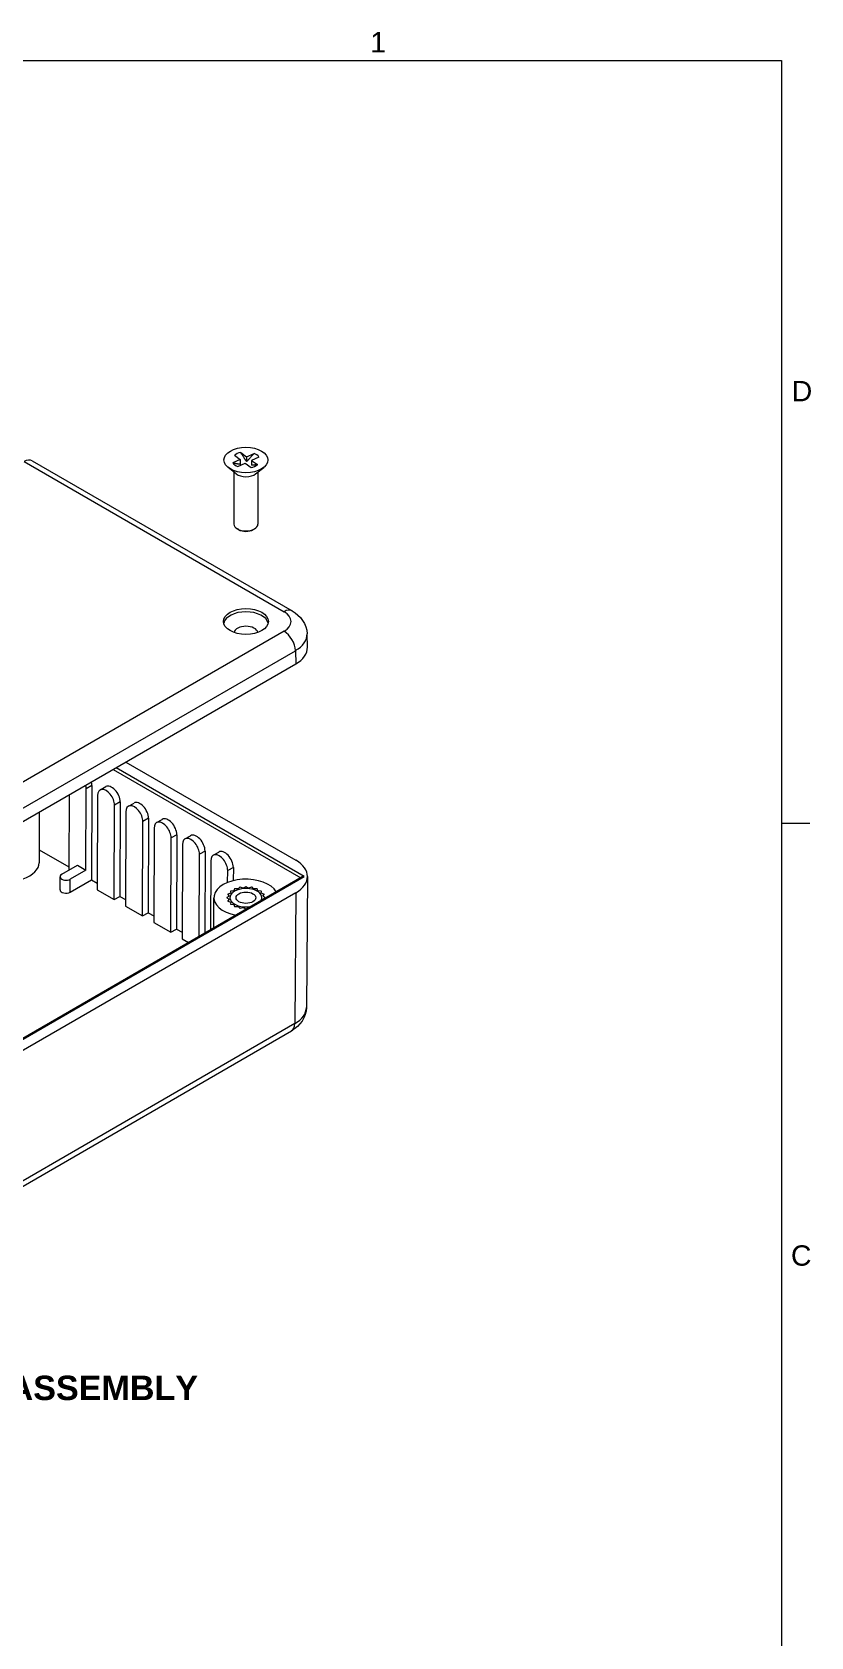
# Model space of a CAD drawing. Header units: millimetres. Extents: x 13 to 546, y 6 to 425.
# Drawn here: x 446.1 to 543.4, y 222.2 to 422.7 of the extents above; entities that cross this region are included whole.
import ezdxf

# ---------------------------------------------------------------- set-up
doc = ezdxf.new("R2010")
doc.units = ezdxf.units.MM
for name, color, linetype, lineweight in [('Sketch Geometry (ANSI)', 7, 'Continuous', 9), ('Symbol (ANSI)', 7, 'Continuous', 9), ('Visible (ANSI)', 7, 'Continuous', 18), ('Visible Narrow (ANSI)', 7, 'Continuous', 9)]:
    doc.layers.add(name, color=color, linetype=linetype, lineweight=lineweight)
doc.styles.add('Label Text (ANSI)', font='ARIALBD.TTF')
doc.styles.add('Note Text (ANSI)', font='ARIAL.TTF')

# ---------------------------------------------------------------- blocks, each defined once
blk = doc.blocks.new('Borders Default Border')
at = {"layer": 'Sketch Geometry (ANSI)'}
blk.add_line((539.75, 323.85), (543.31, 323.85), dxfattribs=at)
at = {"layer": 'Sketch Geometry (ANSI)', "flags": 128}
blk.add_lwpolyline([(19.05, 12.7), (19.05, 419.1), (539.75, 419.1), (539.75, 12.7), (19.05, 12.7)], dxfattribs=at)
at = {"layer": 'Symbol (ANSI)', "char_height": 2.54, "attachment_point": 7, "style": 'Note Text (ANSI)'}
for s, insert in [('1', (488.37, 420.12)), ('D', (541.04, 376.55)), ('C', (540.94, 268.56))]:
    blk.add_mtext(s, dxfattribs=dict(at, insert=insert))

msp = doc.modelspace()

# ---------------------------------------------------------------- linework, layer by layer
at = {"layer": 'Visible (ANSI)'}
for p, q in [((446.122, 369.125), (478.6, 350.374)), ((472.139, 369.266), (471.213, 368.846)), ((471.412, 369.8), (472.139, 369.266)), ((471.831, 368.392), (472.757, 368.812)), ((472.139, 369.266), (472.139, 368.67)), ((472.198, 370.157), (472.925, 369.623)), ((472.757, 368.812), (473.484, 368.278)), ((472.925, 369.623), (473.851, 370.043)), ((472.925, 369.623), (472.925, 369.026)), ((474.468, 369.589), (473.543, 369.169)), ((473.543, 369.169), (474.27, 368.634)), ((473.543, 369.169), (473.543, 368.573)), ((471.629, 367.482), (470.619, 368.282)), ((471.341, 367.71), (471.341, 361.216)), ((474.053, 367.482), (475.063, 368.282)), ((474.341, 367.71), (474.341, 361.216)), ((471.922, 360.522), (471.78, 360.603)), ((473.76, 360.522), (473.902, 360.603)), ((480.528, 345.834), (480.477, 347.508)), ((426.171, 313.205), (479.064, 343.743)), ((457.85, 331.495), (479.063, 319.248)), ((450.758, 327.4), (450.722, 317.99)), ((452.848, 317.993), (452.886, 328.143)), ((453.593, 328.548), (453.549, 316.764)), ((454.301, 327.327), (454.256, 315.54)), ((454.616, 328.016), (455.323, 328.421)), ((447.001, 325.231), (447.001, 318.921)), ((456.377, 314.315), (456.422, 326.102)), ((457.129, 326.506), (457.085, 314.723)), ((457.836, 325.285), (457.792, 313.498)), ((458.152, 325.975), (458.859, 326.379)), ((459.913, 312.274), (459.957, 324.061)), ((460.664, 324.465), (460.62, 312.682)), ((461.372, 323.244), (461.327, 311.457)), ((461.687, 323.934), (462.394, 324.338)), ((463.448, 310.232), (463.493, 322.019)), ((464.2, 322.424), (464.156, 310.641)), ((464.907, 321.203), (464.863, 309.416)), ((465.223, 321.892), (465.93, 322.297)), ((447.001, 320.545), (450.724, 318.396)), ((466.99, 309.709), (467.028, 319.978)), ((467.736, 320.383), (467.697, 310.117)), ((468.443, 319.162), (468.41, 310.529)), ((468.758, 319.851), (469.465, 320.256)), ((479.873, 317.147), (422.636, 284.101)), ((449.617, 315.54), (449.617, 317.173)), ((449.837, 317.479), (451.787, 318.605)), ((452.848, 317.993), (450.897, 316.866)), ((450.897, 315.234), (453.549, 316.764)), ((451.787, 318.605), (452.848, 317.993)), ((453.549, 316.764), (454.259, 316.354)), ((470.558, 316.449), (470.564, 317.937)), ((471.271, 318.341), (471.265, 316.675)), ((480.528, 317.194), (480.404, 300.854)), ((479.063, 315.165), (426.172, 284.628)), ((454.256, 315.54), (456.377, 314.315)), ((456.377, 314.315), (457.085, 314.723)), ((457.085, 314.723), (457.795, 314.313)), ((470.746, 314.744), (470.466, 314.569)), ((470.574, 314.961), (470.746, 314.744)), ((470.951, 315.109), (470.591, 314.992)), ((470.903, 315.346), (470.951, 315.109)), ((471.341, 315.419), (470.936, 315.372)), ((471.422, 315.653), (471.341, 315.419)), ((471.878, 315.644), (471.468, 315.672)), ((472.08, 315.852), (471.878, 315.644)), ((472.509, 315.762), (472.134, 315.862)), ((472.813, 315.924), (472.509, 315.762)), ((473.173, 315.762), (472.869, 315.924)), ((473.548, 315.862), (473.173, 315.762)), ((473.804, 315.644), (473.602, 315.852)), ((474.214, 315.672), (473.804, 315.644)), ((474.341, 315.419), (474.26, 315.653)), ((474.745, 315.372), (474.341, 315.419)), ((474.731, 315.109), (474.779, 315.346)), ((475.091, 314.992), (474.731, 315.109)), ((474.936, 314.744), (475.108, 314.961)), ((475.216, 314.569), (474.936, 314.744)), ((457.792, 313.498), (459.913, 312.274)), ((459.913, 312.274), (460.62, 312.682)), ((460.62, 312.682), (461.33, 312.272)), ((468.841, 310.778), (468.841, 314.553)), ((470.466, 314.537), (470.746, 314.361)), ((470.746, 314.361), (470.574, 314.145)), ((470.591, 314.114), (470.951, 313.997)), ((470.951, 313.997), (470.903, 313.76)), ((470.936, 313.734), (471.341, 313.687)), ((471.341, 313.687), (471.422, 313.453)), ((471.468, 313.434), (471.878, 313.462)), ((471.878, 313.462), (472.08, 313.254)), ((472.134, 313.244), (472.509, 313.344)), ((472.509, 313.344), (472.813, 313.182)), ((472.869, 313.182), (473.173, 313.344)), ((473.173, 313.344), (473.25, 313.323)), ((474.936, 314.361), (475.216, 314.537)), ((474.971, 314.317), (474.936, 314.361)), ((461.327, 311.457), (463.448, 310.232)), ((463.448, 310.232), (464.156, 310.641)), ((464.156, 310.641), (464.866, 310.231)), ((464.863, 309.416), (465.673, 308.948)), ((425.758, 267.454), (478.526, 297.92))]:
    msp.add_line(p, q, dxfattribs=at)
at = {"layer": 'Visible (ANSI)', "flags": 128}
for points in [[(472.139, 368.67), (472.12, 368.671), (472.1, 368.673), (472.08, 368.674), (472.059, 368.677), (472.036, 368.679), (472.013, 368.682), (471.989, 368.685), (471.963, 368.689), (471.936, 368.693), (471.907, 368.697), (471.877, 368.702), (471.845, 368.708), (471.811, 368.714), (471.775, 368.721), (471.737, 368.728), (471.695, 368.736), (471.651, 368.746), (471.603, 368.756), (471.552, 368.767), (471.496, 368.78), (471.435, 368.794), (471.368, 368.809), (471.294, 368.827), (471.213, 368.846)], [(472.925, 369.026), (472.91, 369.047), (472.895, 369.069), (472.879, 369.092), (472.862, 369.116), (472.845, 369.141), (472.826, 369.168), (472.807, 369.197), (472.787, 369.227), (472.766, 369.259), (472.743, 369.293), (472.719, 369.329), (472.694, 369.367), (472.668, 369.408), (472.639, 369.452), (472.609, 369.499), (472.577, 369.55), (472.542, 369.605), (472.504, 369.665), (472.464, 369.729), (472.42, 369.799), (472.372, 369.876), (472.319, 369.961), (472.262, 370.054), (472.198, 370.157)], [(473.851, 370.043), (473.769, 369.949), (473.696, 369.865), (473.629, 369.789), (473.568, 369.72), (473.512, 369.657), (473.461, 369.598), (473.413, 369.545), (473.369, 369.496), (473.327, 369.45), (473.289, 369.407), (473.253, 369.368), (473.219, 369.331), (473.187, 369.296), (473.157, 369.264), (473.128, 369.234), (473.101, 369.205), (473.075, 369.178), (473.051, 369.153), (473.028, 369.129), (473.005, 369.106), (472.984, 369.085), (472.964, 369.064), (472.944, 369.045), (472.925, 369.026)], [(474.27, 368.634), (474.206, 368.625), (474.149, 368.617), (474.096, 368.609), (474.048, 368.603), (474.004, 368.597), (473.964, 368.592), (473.926, 368.588), (473.891, 368.584), (473.859, 368.581), (473.829, 368.578), (473.8, 368.576), (473.774, 368.574), (473.749, 368.573), (473.725, 368.571), (473.702, 368.57), (473.681, 368.57), (473.661, 368.569), (473.642, 368.569), (473.624, 368.569), (473.606, 368.569), (473.589, 368.57), (473.573, 368.571), (473.558, 368.571), (473.543, 368.573)], [(478.6, 350.374), (478.981, 350.128), (479.333, 349.846), (479.648, 349.53), (479.921, 349.18), (480.147, 348.794), (480.319, 348.382), (480.431, 347.951), (480.477, 347.508)], [(480.404, 300.854), (480.366, 300.4), (480.26, 299.956), (480.092, 299.535), (479.865, 299.141), (479.59, 298.781), (479.27, 298.458), (478.914, 298.17), (478.526, 297.92)]]:
    msp.add_lwpolyline(points, dxfattribs=at)
at = {"layer": 'Visible (ANSI)'}
for centre, major_axis in [((472.841, 369.217), (2.75, 0)), ((472.841, 349.05), (-2.8, 0)), ((472.841, 314.553), (-1.232, 0))]:
    msp.add_ellipse(centre, major_axis=major_axis, ratio=0.5773503, dxfattribs=at)
for centre, major_axis, ratio, start_param, end_param in [((472.841, 369.217), (-1.75, 0), 0.5773503, 0.3762869, 0.9557903), ((472.841, 369.217), (1.75, 0), 0.5773503, 1.9470833, 2.5265867), ((472.841, 369.217), (1.75, 0), 0.5773503, 0.3762869, 0.9557903), ((472.841, 367.993), (-1.5, 0), 0.5773503, 0.6301372, 2.5114554), ((472.841, 369.217), (-1.75, 0), 0.5773503, 1.9470833, 2.5265867), ((472.841, 361.216), (1.5, 0), 0.5773503, 3.1415927, 6.2831853), ((472.841, 361.052), (1.3, 0), 0.5773503, 3.9269908, 5.4977871), ((472.841, 348.642), (2.8, 0), 0.5773503, 0.126607, 3.0149856), ((472.841, 347.58), (1.5, 0), 0.5773503, 0.1168071, 3.0247855), ((475.527, 345.784), (5.002, 0), 0.5771744, 5.4979394, 6.3006333), ((452.533, 329.16), (0.745, -1.302), 0.5798639, 0.7875894, 1.1348281), ((451.826, 328.755), (-0.745, 1.302), 0.5798639, 3.929182, 4.2741481), ((455.361, 326.714), (-0.745, 1.302), 0.5798639, 3.929182, 7.0707747), ((456.068, 327.119), (-0.745, 1.302), 0.5798639, 3.929182, 6.2831853), ((458.897, 324.673), (-0.745, 1.302), 0.5798639, 3.929182, 7.0707747), ((459.604, 325.078), (-0.745, 1.302), 0.5798639, 3.929182, 6.2831853), ((462.432, 322.632), (-0.745, 1.302), 0.5798639, 3.929182, 7.0707747), ((463.139, 323.036), (-0.745, 1.302), 0.5798639, 3.929182, 6.2831853), ((465.968, 320.59), (-0.745, 1.302), 0.5798639, 3.929182, 7.0707747), ((466.675, 320.995), (-0.745, 1.302), 0.5798639, 3.929182, 6.2831853), ((443.001, 318.921), (-4, 0), 0.5773503, 0, 3.1415927), ((469.503, 318.549), (-0.745, 1.302), 0.5798639, 3.929182, 7.0707747), ((470.21, 318.954), (-0.745, 1.302), 0.5798639, 3.929182, 6.2831853), ((475.528, 317.207), (5, 0), 0.5773393, 5.4977967, 7.068574), ((450.367, 317.173), (-0.75, 0), 0.5773503, 5.4977871, 8.6393798), ((472.841, 314.553), (4, 0), 0.5773503, 0.3199372, 4.3924518), ((480.123, 317.002), (-0.354, 0), 0.5773503, 4.712389, 5.4977871), ((450.367, 315.54), (-0.75, 0), 0.5773503, 0, 2.3561945), ((472.841, 314.553), (-2.375, 0), 0.5773503, 5.9571074, 5.9809447), ((472.841, 314.553), (-1.994, 0), 0.5773503, 2.8063702, 8.1892041), ((472.841, 314.553), (2.375, 0), 0.5773503, 2.5013555, 2.5251927), ((472.841, 314.553), (2.375, 0), 0.5773503, 2.1871962, 2.2110335), ((472.841, 314.553), (2.375, 0), 0.5773503, 1.873037, 1.8968742), ((472.841, 314.553), (2.375, 0), 0.5773503, 1.5588777, 1.5827149), ((472.841, 314.553), (2.375, 0), 0.5773503, 1.2447184, 1.2685557), ((472.841, 314.553), (2.375, 0), 0.5773503, 0.9305592, 0.9543964), ((472.841, 314.553), (2.375, 0), 0.5773503, 0.6163999, 0.6402372), ((472.841, 314.553), (2.375, 0), 0.5773503, 0.3022406, 0.3260779), ((472.841, 314.553), (-2.375, 0), 0.5773503, 6.2712667, 6.2951039), ((472.841, 314.553), (-2.375, 0), 0.5773503, 0.3022406, 0.3260779), ((472.841, 314.553), (-2.375, 0), 0.5773503, 0.6163999, 0.6402372), ((472.841, 314.553), (-2.375, 0), 0.5773503, 0.9305592, 0.9543964), ((472.841, 314.553), (-2.375, 0), 0.5773503, 1.2447184, 1.2685557), ((472.841, 314.553), (-2.375, 0), 0.5773503, 1.5588777, 1.5827149), ((472.841, 314.553), (2.375, 0), 0.5773503, 6.2712667, 6.2951039)]:
    msp.add_ellipse(centre, major_axis=major_axis, ratio=ratio, start_param=start_param, end_param=end_param, dxfattribs=at)
at = {"layer": 'Visible Narrow (ANSI)'}
for p, q in [((445.122, 369.026), (477.6, 350.274)), ((477.6, 347.825), (424.757, 317.317)), ((426.171, 314.896), (479.014, 345.404)), ((479.014, 345.404), (479.064, 343.743)), ((480.123, 317.207), (456.612, 330.78)), ((456.259, 330.577), (479.697, 317.045)), ((453.593, 328.548), (452.886, 328.143)), ((457.129, 326.506), (456.422, 326.102)), ((460.664, 324.465), (459.957, 324.061)), ((464.2, 322.424), (463.493, 322.019)), ((467.736, 320.383), (467.028, 319.978)), ((422.636, 284.017), (480.123, 317.207)), ((450.897, 315.234), (450.897, 316.866)), ((471.271, 318.341), (470.564, 317.937)), ((479.063, 315.165), (478.94, 298.828)), ((478.94, 298.828), (426.172, 268.363))]:
    msp.add_line(p, q, dxfattribs=at)
for centre, major_axis, ratio, start_param, end_param in [((445.122, 367.393), (1, 1.732), 0.5773503, 0, 0.7853982), ((477.6, 348.641), (1, 1.732), 0.5773503, 0, 0.7853982), ((475.477, 349.05), (3.001, 0), 0.5771744, 5.4979394, 7.0684312), ((477.6, 346.192), (1, -1.732), 0.5773503, 0.8028515, 2.3561945), ((475.477, 347.417), (5, 0.06), 0.5772588, 5.4909619, 6.2936558), ((475.404, 300.877), (5, -0.015), 0.5773446, 5.4995419, 6.2805673), ((477.526, 299.652), (1, -1.732), 0.5773503, 0, 0.7810348)]:
    msp.add_ellipse(centre, major_axis=major_axis, ratio=ratio, start_param=start_param, end_param=end_param, dxfattribs=at)

# ---------------------------------------------------------------- block references
msp.add_blockref('Borders Default Border', (0, 0))

# ---------------------------------------------------------------- texts
at = {"layer": 'Symbol (ANSI)', "insert": (399.395, 251.769), "char_height": 3.05, "attachment_point": 7, "style": 'Label Text (ANSI)'}
msp.add_mtext('EXPLODED VIEW OF ASSEMBLY', dxfattribs=at)

doc.saveas('drawing.dxf')
